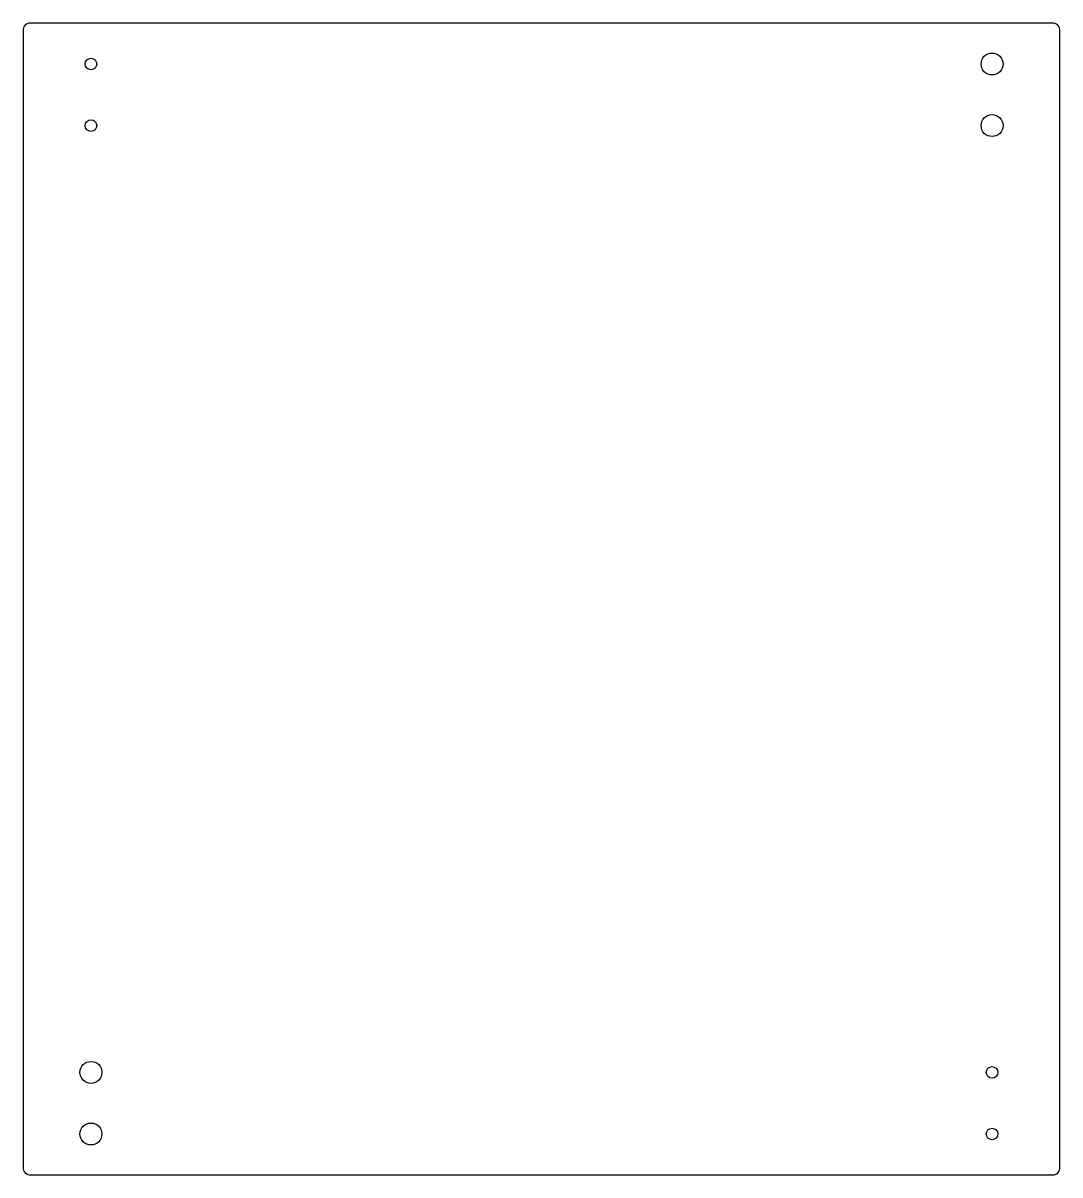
# Model space of a CAD drawing. Header units: millimetres. Extents: x 7 to 277, y -150 to 150.
import ezdxf

# ---------------------------------------------------------------- set-up
doc = ezdxf.new("R2010")
doc.units = ezdxf.units.MM
doc.layers.get('0').update_dxf_attribs({"linetype": 'CONTINUOUS'})

msp = doc.modelspace()

# ---------------------------------------------------------------- linework, layer by layer
msp.add_lwpolyline([(277.5, 148, 0.414214), (275.5, 150), (9.5, 150, 0.414214), (7.5, 148), (7.5, -148, 0.414214), (9.5, -150), (275.5, -150, 0.414214), (277.5, -148)], format="xyb", close=True)
for centre, radius in [((259.82, 139.33), 2.85), ((25.18, 139.33), 1.5), ((259.82, 123.29), 2.85), ((25.18, 123.29), 1.5), ((25.18, -123.29), 2.85), ((259.82, -123.29), 1.5), ((25.18, -139.33), 2.85), ((259.82, -139.33), 1.5)]:
    msp.add_circle(centre, radius)

doc.saveas('drawing.dxf')
